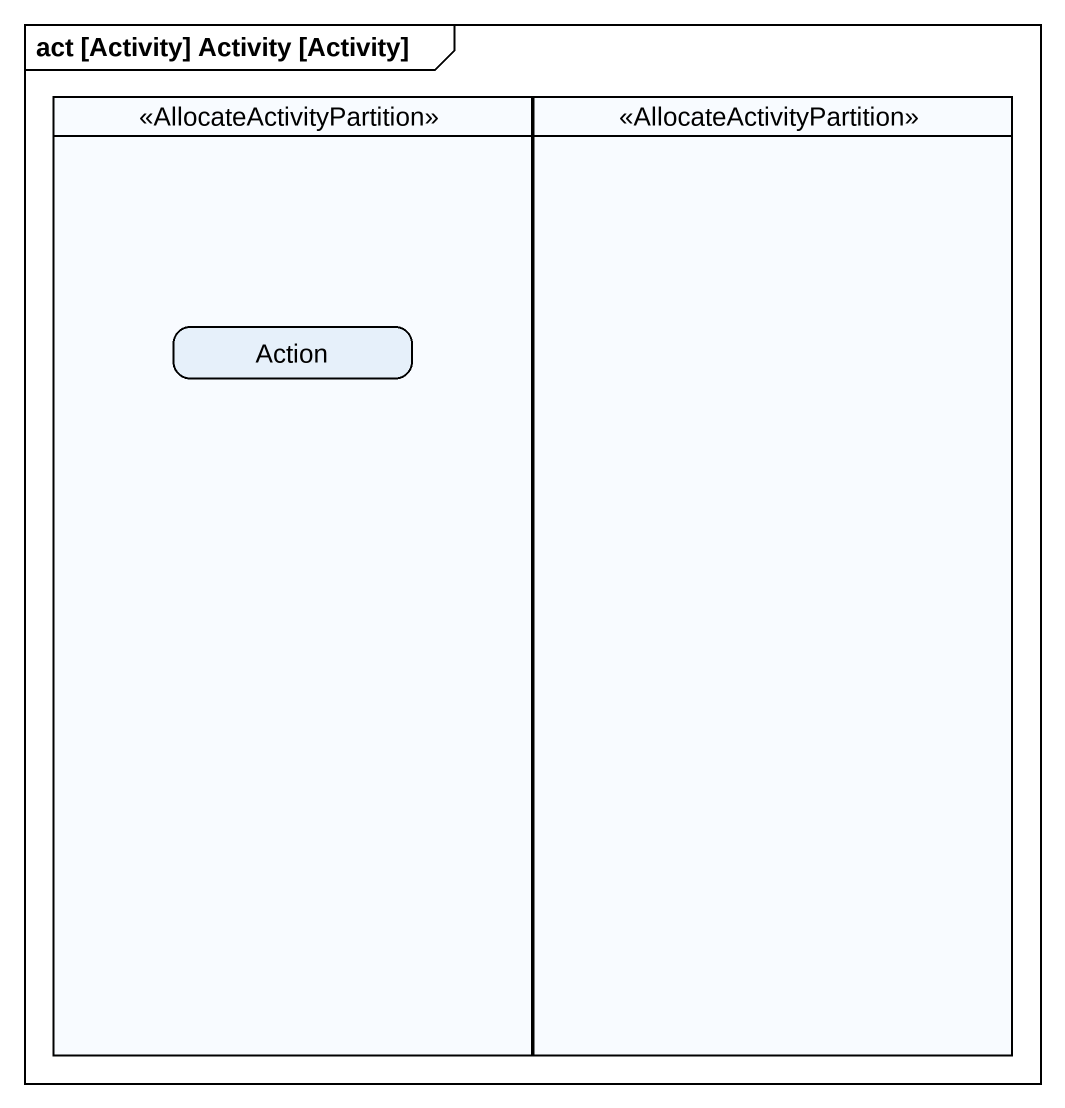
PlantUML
@startuml
mainframe act [Activity] Activity [Activity]
hide empty description
state " " as lane1 <<AllocateActivityPartition>> {
  state "Action" as Action_
}
state " " as lane2 <<AllocateActivityPartition>>
@enduml
